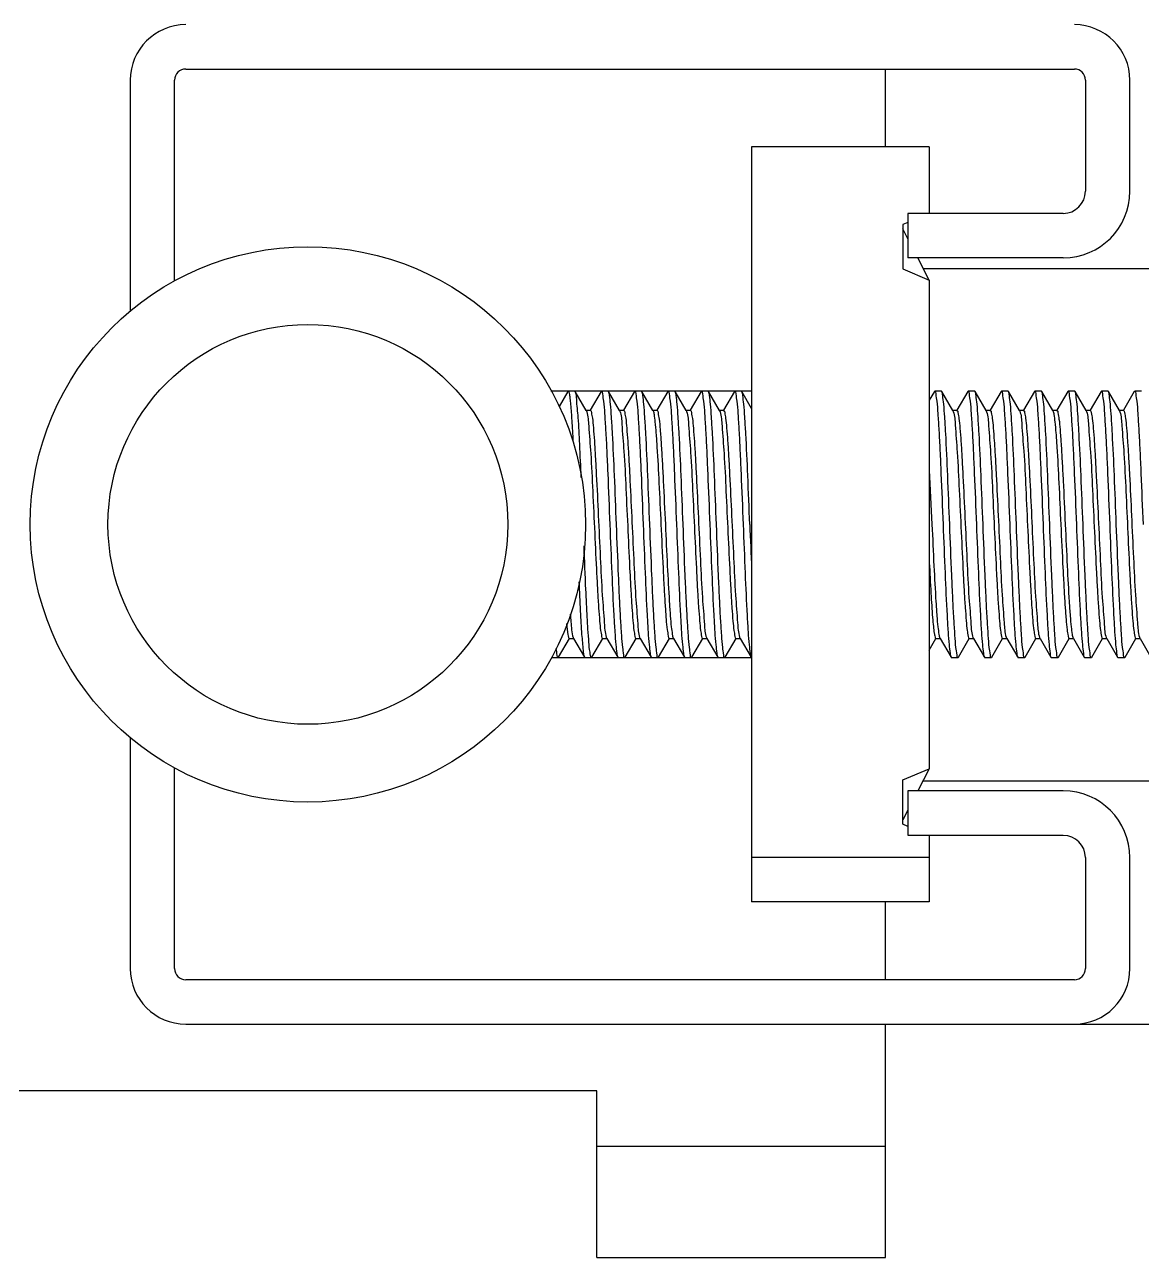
# Model space of a CAD drawing. Extents: x 69728788 to 150676229, y 20327566 to 43663798.
# Drawn here: x 75456094.9 to 75456323.8, y 20747800.3 to 20748053 of the extents above; entities that cross this region are included whole.
import ezdxf

# ---------------------------------------------------------------- set-up
doc = ezdxf.new("R2010")
doc.units = 0
doc.header["$LTSCALE"] = 1000
doc.header["$MEASUREMENT"] = 0
doc.layers.get('0').update_dxf_attribs({"linetype": 'CONTINUOUS'})
doc.layers.add('02___PRT_ALL_AXES', color=7, linetype='CONTINUOUS')

msp = doc.modelspace()

# ---------------------------------------------------------------- linework, layer by layer
at = {"color": 7, "linetype": 'Continuous'}
for p, q in [((75456127.95, 20748043.89), (75456310.08, 20748043.89)), ((75456271.38, 20748027.96), (75456271.38, 20748043.89)), ((75456116.56, 20748041.62), (75456116.56, 20747994.18)), ((75456125.67, 20748000.39), (75456125.67, 20748041.62)), ((75456312.36, 20748041.62), (75456312.36, 20748018.85)), ((75456321.46, 20748018.85), (75456321.46, 20748041.62)), ((75456280.35, 20748027.96), (75456280.35, 20748014.3)), ((75456275.93, 20748014.3), (75456275.93, 20748005.19)), ((75456307.8, 20748014.3), (75456275.93, 20748014.3)), ((75456275.93, 20748012.45), (75456274.89, 20748012.02)), ((75456274.89, 20748012.02), (75456274.89, 20748002.92)), ((75456275.93, 20748009.12), (75456274.89, 20748011.11)), ((75456307.8, 20748005.19), (75456275.93, 20748005.19)), ((75456280.35, 20748000.64), (75456277.98, 20748005.19)), ((75456274.89, 20748002.92), (75456280.35, 20748000.64)), ((75456280.35, 20748000.64), (75456280.35, 20747900.47)), ((75456206.26, 20747977.81), (75456204.47, 20747974.73)), ((75456206.26, 20747977.81), (75456206.33, 20747977.87)), ((75456207.77, 20747977.81), (75456207.7, 20747977.87)), ((75456210.02, 20747973.93), (75456207.77, 20747977.81)), ((75456213.09, 20747977.81), (75456210.85, 20747973.95)), ((75456213.09, 20747977.81), (75456213.16, 20747977.87)), ((75456214.6, 20747977.81), (75456214.53, 20747977.87)), ((75456216.85, 20747973.93), (75456214.6, 20747977.81)), ((75456219.92, 20747977.81), (75456217.68, 20747973.95)), ((75456219.92, 20747977.81), (75456219.99, 20747977.87)), ((75456221.43, 20747977.81), (75456221.36, 20747977.87)), ((75456223.68, 20747973.93), (75456221.43, 20747977.81)), ((75456226.75, 20747977.81), (75456224.51, 20747973.95)), ((75456226.75, 20747977.81), (75456226.82, 20747977.87)), ((75456228.26, 20747977.81), (75456228.19, 20747977.87)), ((75456230.51, 20747973.93), (75456228.26, 20747977.81)), ((75456233.58, 20747977.81), (75456231.34, 20747973.95)), ((75456233.58, 20747977.81), (75456233.65, 20747977.87)), ((75456235.09, 20747977.81), (75456235.02, 20747977.87)), ((75456237.34, 20747973.93), (75456235.09, 20747977.81)), ((75456240.41, 20747977.81), (75456238.17, 20747973.95)), ((75456240.41, 20747977.81), (75456240.48, 20747977.87)), ((75456241.92, 20747977.81), (75456241.85, 20747977.87)), ((75456243.93, 20747974.34), (75456241.92, 20747977.81)), ((75456281.39, 20747977.81), (75456280.35, 20747976.02)), ((75456281.39, 20747977.81), (75456281.46, 20747977.87)), ((75456282.9, 20747977.81), (75456282.83, 20747977.87)), ((75456285.15, 20747973.93), (75456282.9, 20747977.81)), ((75456288.22, 20747977.81), (75456285.98, 20747973.95)), ((75456288.22, 20747977.81), (75456288.29, 20747977.87)), ((75456289.73, 20747977.81), (75456289.66, 20747977.87)), ((75456291.98, 20747973.93), (75456289.73, 20747977.81)), ((75456295.05, 20747977.81), (75456292.81, 20747973.95)), ((75456295.05, 20747977.81), (75456295.12, 20747977.87)), ((75456296.56, 20747977.81), (75456296.49, 20747977.87)), ((75456298.81, 20747973.93), (75456296.56, 20747977.81)), ((75456301.88, 20747977.81), (75456299.64, 20747973.95)), ((75456301.88, 20747977.81), (75456301.95, 20747977.87)), ((75456303.39, 20747977.81), (75456303.32, 20747977.87)), ((75456305.64, 20747973.93), (75456303.39, 20747977.81)), ((75456308.71, 20747977.81), (75456306.47, 20747973.95)), ((75456308.71, 20747977.81), (75456308.78, 20747977.87)), ((75456310.22, 20747977.81), (75456310.15, 20747977.87)), ((75456312.47, 20747973.93), (75456310.22, 20747977.81)), ((75456315.54, 20747977.81), (75456313.3, 20747973.95)), ((75456315.54, 20747977.81), (75456315.61, 20747977.87)), ((75456317.05, 20747977.81), (75456316.98, 20747977.87)), ((75456319.3, 20747973.93), (75456317.05, 20747977.81)), ((75456322.37, 20747977.81), (75456320.13, 20747973.95)), ((75456322.37, 20747977.81), (75456322.44, 20747977.87)), ((75456210.06, 20747973.85), (75456210.02, 20747973.93)), ((75456210.88, 20747973.93), (75456210.02, 20747973.93)), ((75456210.06, 20747973.85), (75456210.14, 20747973.65)), ((75456216.89, 20747973.85), (75456216.85, 20747973.93)), ((75456217.71, 20747973.93), (75456216.85, 20747973.93)), ((75456216.89, 20747973.85), (75456216.92, 20747973.8)), ((75456223.72, 20747973.85), (75456223.68, 20747973.93)), ((75456224.54, 20747973.93), (75456223.68, 20747973.93)), ((75456230.55, 20747973.85), (75456230.51, 20747973.93)), ((75456231.37, 20747973.93), (75456230.51, 20747973.93)), ((75456230.55, 20747973.85), (75456230.61, 20747973.72)), ((75456237.38, 20747973.85), (75456237.34, 20747973.93)), ((75456238.2, 20747973.93), (75456237.34, 20747973.93)), ((75456237.38, 20747973.85), (75456237.46, 20747973.65)), ((75456285.19, 20747973.85), (75456285.15, 20747973.93)), ((75456286.01, 20747973.93), (75456285.15, 20747973.93)), ((75456285.19, 20747973.85), (75456285.25, 20747973.72)), ((75456292.02, 20747973.85), (75456291.98, 20747973.93)), ((75456292.84, 20747973.93), (75456291.98, 20747973.93)), ((75456292.02, 20747973.85), (75456292.1, 20747973.65)), ((75456298.85, 20747973.85), (75456298.81, 20747973.93)), ((75456299.67, 20747973.93), (75456298.81, 20747973.93)), ((75456298.85, 20747973.85), (75456298.88, 20747973.8)), ((75456305.68, 20747973.85), (75456305.64, 20747973.93)), ((75456306.5, 20747973.93), (75456305.64, 20747973.93)), ((75456312.51, 20747973.85), (75456312.47, 20747973.93)), ((75456313.33, 20747973.93), (75456312.47, 20747973.93)), ((75456312.51, 20747973.85), (75456312.57, 20747973.72)), ((75456319.34, 20747973.85), (75456319.3, 20747973.93)), ((75456320.16, 20747973.93), (75456319.3, 20747973.93)), ((75456319.34, 20747973.85), (75456319.42, 20747973.65)), ((75456280.35, 20747961.67), (75456280.89, 20747950.55)), ((75456204.36, 20747923.3), (75456206.59, 20747927.16)), ((75456206.56, 20747927.18), (75456207.43, 20747927.18)), ((75456207.35, 20747927.31), (75456207.38, 20747927.25)), ((75456207.38, 20747927.25), (75456207.43, 20747927.18)), ((75456207.43, 20747927.18), (75456209.67, 20747923.3)), ((75456211.19, 20747923.3), (75456213.42, 20747927.16)), ((75456213.39, 20747927.18), (75456214.26, 20747927.18)), ((75456214.13, 20747927.45), (75456214.21, 20747927.25)), ((75456214.21, 20747927.25), (75456214.26, 20747927.18)), ((75456214.26, 20747927.18), (75456216.5, 20747923.3)), ((75456218.02, 20747923.3), (75456220.25, 20747927.16)), ((75456220.22, 20747927.18), (75456221.09, 20747927.18)), ((75456220.98, 20747927.39), (75456221.04, 20747927.25)), ((75456221.04, 20747927.25), (75456221.09, 20747927.18)), ((75456221.09, 20747927.18), (75456223.33, 20747923.3)), ((75456224.85, 20747923.3), (75456227.08, 20747927.16)), ((75456227.05, 20747927.18), (75456227.92, 20747927.18)), ((75456227.87, 20747927.25), (75456227.92, 20747927.18)), ((75456227.92, 20747927.18), (75456230.16, 20747923.3)), ((75456231.68, 20747923.3), (75456233.91, 20747927.16)), ((75456233.88, 20747927.18), (75456234.75, 20747927.18)), ((75456234.67, 20747927.31), (75456234.7, 20747927.25)), ((75456234.7, 20747927.25), (75456234.75, 20747927.18)), ((75456234.75, 20747927.18), (75456236.99, 20747923.3)), ((75456238.51, 20747923.3), (75456240.74, 20747927.16)), ((75456240.71, 20747927.18), (75456241.58, 20747927.18)), ((75456241.45, 20747927.45), (75456241.53, 20747927.25)), ((75456241.53, 20747927.25), (75456241.58, 20747927.18)), ((75456241.58, 20747927.18), (75456243.82, 20747923.3)), ((75456280.35, 20747924.79), (75456281.72, 20747927.16)), ((75456281.69, 20747927.18), (75456282.56, 20747927.18)), ((75456282.51, 20747927.25), (75456282.56, 20747927.18)), ((75456282.56, 20747927.18), (75456284.8, 20747923.3)), ((75456286.32, 20747923.3), (75456288.55, 20747927.16)), ((75456288.52, 20747927.18), (75456289.39, 20747927.18)), ((75456289.31, 20747927.31), (75456289.34, 20747927.25)), ((75456289.34, 20747927.25), (75456289.39, 20747927.18)), ((75456289.39, 20747927.18), (75456291.63, 20747923.3)), ((75456293.15, 20747923.3), (75456295.38, 20747927.16)), ((75456295.35, 20747927.18), (75456296.22, 20747927.18)), ((75456296.09, 20747927.45), (75456296.17, 20747927.25)), ((75456296.17, 20747927.25), (75456296.22, 20747927.18)), ((75456296.22, 20747927.18), (75456298.46, 20747923.3)), ((75456299.98, 20747923.3), (75456302.21, 20747927.16)), ((75456302.18, 20747927.18), (75456303.05, 20747927.18)), ((75456302.94, 20747927.39), (75456303, 20747927.25)), ((75456303, 20747927.25), (75456303.05, 20747927.18)), ((75456303.05, 20747927.18), (75456305.29, 20747923.3)), ((75456306.81, 20747923.3), (75456309.04, 20747927.16)), ((75456309.01, 20747927.18), (75456309.88, 20747927.18)), ((75456309.83, 20747927.25), (75456309.88, 20747927.18)), ((75456309.88, 20747927.18), (75456312.12, 20747923.3)), ((75456313.64, 20747923.3), (75456315.87, 20747927.16)), ((75456315.84, 20747927.18), (75456316.71, 20747927.18)), ((75456316.63, 20747927.31), (75456316.66, 20747927.25)), ((75456316.66, 20747927.25), (75456316.71, 20747927.18)), ((75456316.71, 20747927.18), (75456318.95, 20747923.3)), ((75456320.47, 20747923.3), (75456322.7, 20747927.16)), ((75456322.67, 20747927.18), (75456323.54, 20747927.18)), ((75456323.41, 20747927.45), (75456323.49, 20747927.25)), ((75456323.49, 20747927.25), (75456323.54, 20747927.18)), ((75456323.54, 20747927.18), (75456325.78, 20747923.3)), ((75456204.36, 20747923.3), (75456204.28, 20747923.23)), ((75456209.67, 20747923.3), (75456209.75, 20747923.23)), ((75456211.19, 20747923.3), (75456211.11, 20747923.23)), ((75456216.5, 20747923.3), (75456216.58, 20747923.23)), ((75456218.02, 20747923.3), (75456217.94, 20747923.23)), ((75456223.33, 20747923.3), (75456223.41, 20747923.23)), ((75456224.85, 20747923.3), (75456224.77, 20747923.23)), ((75456230.16, 20747923.3), (75456230.24, 20747923.23)), ((75456231.68, 20747923.3), (75456231.6, 20747923.23)), ((75456236.99, 20747923.3), (75456237.07, 20747923.23)), ((75456238.51, 20747923.3), (75456238.43, 20747923.23)), ((75456243.82, 20747923.3), (75456243.9, 20747923.23)), ((75456284.8, 20747923.3), (75456284.88, 20747923.23)), ((75456286.32, 20747923.3), (75456286.24, 20747923.23)), ((75456291.63, 20747923.3), (75456291.71, 20747923.23)), ((75456293.15, 20747923.3), (75456293.07, 20747923.23)), ((75456298.46, 20747923.3), (75456298.54, 20747923.23)), ((75456299.98, 20747923.3), (75456299.9, 20747923.23)), ((75456305.29, 20747923.3), (75456305.37, 20747923.23)), ((75456306.81, 20747923.3), (75456306.73, 20747923.23)), ((75456312.12, 20747923.3), (75456312.2, 20747923.23)), ((75456313.64, 20747923.3), (75456313.56, 20747923.23)), ((75456318.95, 20747923.3), (75456319.03, 20747923.23)), ((75456320.47, 20747923.3), (75456320.39, 20747923.23)), ((75456116.56, 20747906.92), (75456116.56, 20747859.49)), ((75456125.67, 20747859.49), (75456125.67, 20747900.71)), ((75456274.89, 20747898.19), (75456280.35, 20747900.47)), ((75456280.35, 20747900.47), (75456277.98, 20747895.91)), ((75456274.89, 20747889.08), (75456274.89, 20747898.19)), ((75456275.93, 20747895.91), (75456275.93, 20747886.81)), ((75456307.8, 20747895.91), (75456275.93, 20747895.91)), ((75456275.93, 20747891.99), (75456274.89, 20747889.99)), ((75456275.93, 20747888.65), (75456274.89, 20747889.08)), ((75456275.93, 20747886.81), (75456307.8, 20747886.81)), ((75456280.35, 20747886.81), (75456280.35, 20747882.25)), ((75456312.36, 20747882.25), (75456312.36, 20747859.49)), ((75456321.46, 20747859.49), (75456321.46, 20747882.25)), ((75456271.38, 20747857.21), (75456271.38, 20747873.15)), ((75456310.08, 20747857.21), (75456127.95, 20747857.21)), ((75456127.95, 20747848.1), (75456512.7, 20747848.1)), ((75456271.38, 20747800.29), (75456271.38, 20747848.1)), ((75456212.18, 20747834.44), (75456093.8, 20747834.44)), ((75456212.18, 20747800.29), (75456212.18, 20747834.44)), ((75456212.18, 20747823.06), (75456271.38, 20747823.06)), ((75456212.18, 20747800.29), (75456271.38, 20747800.29))]:
    msp.add_line(p, q, dxfattribs=at)
at = {"color": 0}
for p, q in [((75456279.12, 20748003), (75456357.89, 20748003)), ((75456279.12, 20747898), (75456357.89, 20747898))]:
    msp.add_line(p, q, dxfattribs=at)
at = {"color": 7, "linetype": 'Continuous'}
for centre, radius, start, end in [((75456127.95, 20748041.62), 11.38, 90, 180), ((75456310.08, 20748041.62), 11.38, 0, 90), ((75456127.95, 20748041.62), 2.28, 90, 180), ((75456310.08, 20748041.62), 2.28, 0, 90), ((75456307.8, 20748018.85), 13.66, 270, 0), ((75456307.8, 20748018.85), 4.55, 270, 0), ((75456216.1, 20747973.44), 0.89, 21.644, 23.625), ((75456298.06, 20747973.44), 0.89, 21.644, 23.625), ((75459994.44, 20748098.16), 3753.79, 182.25353, 182.39353), ((75456208.17, 20747927.66), 0.89, 201.644, 203.625), ((75456235.49, 20747927.66), 0.89, 201.644, 203.625), ((75456290.13, 20747927.66), 0.89, 201.644, 203.625), ((75456317.45, 20747927.66), 0.89, 201.644, 203.625), ((75456307.8, 20747882.25), 13.66, 0, 90), ((75456307.8, 20747882.25), 4.55, 0, 90), ((75456127.95, 20747859.49), 11.38, 180, 270), ((75456127.95, 20747859.49), 2.28, 180, 270), ((75456310.08, 20747859.49), 11.38, 270, 0), ((75456310.08, 20747859.49), 2.28, 270, 0)]:
    msp.add_arc(centre, radius, start, end, dxfattribs=at)
for points, knots in [([(75456206.33, 20747977.87), (75456206.4, 20747977.87), (75456206.5, 20747977.55), (75456206.6, 20747977.1), (75456206.72, 20747976.21), (75456206.89, 20747974.47), (75456207.1, 20747971.52), (75456207.24, 20747968.98), (75456207.31, 20747967.53)], [0, 0, 0, 0, 0.02031, 0.071186, 0.153833, 0.267528, 0.582288, 1, 1, 1, 1]), ([(75456209.01, 20747960.17), (75456208.92, 20747962.44), (75456208.71, 20747966.53), (75456208.5, 20747971.91), (75456208.07, 20747975.44), (75456208.05, 20747977.33), (75456207.77, 20747977.81)], [0, 0, 0, 0, 0.385439, 0.695789, 0.906079, 1, 1, 1, 1]), ([(75456213.16, 20747977.87), (75456213.35, 20747977.87), (75456213.38, 20747976.82), (75456213.67, 20747975.6), (75456213.81, 20747972.92), (75456214.04, 20747969.64), (75456214.24, 20747965.53), (75456214.53, 20747959.1), (75456214.73, 20747954.04), (75456214.87, 20747950.55)], [0, 0, 0, 0, 0.020675, 0.077924, 0.170358, 0.294557, 0.445789, 0.618276, 1, 1, 1, 1]), ([(75456216.23, 20747950.55), (75456216.1, 20747953.89), (75456215.85, 20747960.11), (75456215.53, 20747967.46), (75456215.23, 20747972.33), (75456215.06, 20747974.94), (75456214.84, 20747976.66), (75456214.74, 20747977.56), (75456214.6, 20747977.81)], [0, 0, 0, 0, 0.36699, 0.682928, 0.807586, 0.903956, 0.968736, 1, 1, 1, 1]), ([(75456219.99, 20747977.87), (75456220.18, 20747977.87), (75456220.21, 20747976.82), (75456220.5, 20747975.6), (75456220.64, 20747972.92), (75456220.87, 20747969.64), (75456221.07, 20747965.53), (75456221.36, 20747959.1), (75456221.56, 20747954.04), (75456221.7, 20747950.55)], [0, 0, 0, 0, 0.020674, 0.077921, 0.170353, 0.294549, 0.445778, 0.618269, 1, 1, 1, 1]), ([(75456223.06, 20747950.55), (75456222.93, 20747953.89), (75456222.68, 20747960.11), (75456222.36, 20747967.46), (75456222.06, 20747972.33), (75456221.89, 20747974.94), (75456221.67, 20747976.66), (75456221.57, 20747977.56), (75456221.43, 20747977.81)], [0, 0, 0, 0, 0.366993, 0.682932, 0.807585, 0.903953, 0.968735, 1, 1, 1, 1]), ([(75456226.82, 20747977.87), (75456227.01, 20747977.87), (75456227.04, 20747976.82), (75456227.33, 20747975.6), (75456227.47, 20747972.92), (75456227.7, 20747969.64), (75456227.9, 20747965.53), (75456228.19, 20747959.1), (75456228.39, 20747954.04), (75456228.53, 20747950.55)], [0, 0, 0, 0, 0.020673, 0.077921, 0.170352, 0.294544, 0.445772, 0.618264, 1, 1, 1, 1]), ([(75456229.89, 20747950.55), (75456229.76, 20747953.89), (75456229.51, 20747960.11), (75456229.19, 20747967.46), (75456228.89, 20747972.33), (75456228.72, 20747974.94), (75456228.5, 20747976.66), (75456228.4, 20747977.56), (75456228.26, 20747977.81)], [0, 0, 0, 0, 0.366982, 0.682923, 0.807582, 0.903951, 0.968734, 1, 1, 1, 1]), ([(75456233.65, 20747977.87), (75456233.84, 20747977.87), (75456233.87, 20747976.82), (75456234.16, 20747975.6), (75456234.3, 20747972.92), (75456234.53, 20747969.64), (75456234.73, 20747965.53), (75456235.02, 20747959.1), (75456235.22, 20747954.04), (75456235.36, 20747950.55)], [0, 0, 0, 0, 0.020675, 0.077925, 0.170357, 0.294553, 0.445786, 0.618277, 1, 1, 1, 1]), ([(75456236.72, 20747950.55), (75456236.59, 20747953.89), (75456236.34, 20747960.11), (75456236.02, 20747967.46), (75456235.72, 20747972.33), (75456235.55, 20747974.94), (75456235.33, 20747976.66), (75456235.23, 20747977.56), (75456235.09, 20747977.81)], [0, 0, 0, 0, 0.366984, 0.68292, 0.807581, 0.903953, 0.968735, 1, 1, 1, 1]), ([(75456240.48, 20747977.87), (75456240.67, 20747977.87), (75456240.7, 20747976.82), (75456240.99, 20747975.6), (75456241.13, 20747972.92), (75456241.36, 20747969.64), (75456241.56, 20747965.53), (75456241.85, 20747959.1), (75456242.05, 20747954.04), (75456242.19, 20747950.55)], [0, 0, 0, 0, 0.020675, 0.077924, 0.170358, 0.294557, 0.445789, 0.618276, 1, 1, 1, 1]), ([(75456243.55, 20747950.55), (75456243.42, 20747953.89), (75456243.17, 20747960.11), (75456242.85, 20747967.46), (75456242.55, 20747972.33), (75456242.38, 20747974.94), (75456242.16, 20747976.66), (75456242.06, 20747977.56), (75456241.92, 20747977.81)], [0, 0, 0, 0, 0.36699, 0.682928, 0.807586, 0.903956, 0.968736, 1, 1, 1, 1]), ([(75456281.46, 20747977.87), (75456281.65, 20747977.87), (75456281.68, 20747976.82), (75456281.97, 20747975.6), (75456282.11, 20747972.92), (75456282.34, 20747969.64), (75456282.54, 20747965.53), (75456282.83, 20747959.1), (75456283.03, 20747954.04), (75456283.17, 20747950.55)], [0, 0, 0, 0, 0.020673, 0.077921, 0.170352, 0.294544, 0.445772, 0.618264, 1, 1, 1, 1]), ([(75456284.53, 20747950.55), (75456284.4, 20747953.89), (75456284.15, 20747960.11), (75456283.83, 20747967.46), (75456283.53, 20747972.33), (75456283.36, 20747974.94), (75456283.13, 20747976.66), (75456283.04, 20747977.56), (75456282.9, 20747977.81)], [0, 0, 0, 0, 0.366982, 0.682923, 0.807582, 0.903951, 0.968734, 1, 1, 1, 1]), ([(75456288.29, 20747977.87), (75456288.48, 20747977.87), (75456288.51, 20747976.82), (75456288.8, 20747975.6), (75456288.94, 20747972.92), (75456289.17, 20747969.64), (75456289.37, 20747965.53), (75456289.66, 20747959.1), (75456289.86, 20747954.04), (75456290, 20747950.55)], [0, 0, 0, 0, 0.020675, 0.077925, 0.170357, 0.294553, 0.445786, 0.618277, 1, 1, 1, 1]), ([(75456291.36, 20747950.55), (75456291.23, 20747953.89), (75456290.98, 20747960.11), (75456290.66, 20747967.46), (75456290.36, 20747972.33), (75456290.19, 20747974.94), (75456289.96, 20747976.66), (75456289.87, 20747977.56), (75456289.73, 20747977.81)], [0, 0, 0, 0, 0.366984, 0.68292, 0.807581, 0.903953, 0.968735, 1, 1, 1, 1]), ([(75456295.12, 20747977.87), (75456295.31, 20747977.87), (75456295.34, 20747976.82), (75456295.63, 20747975.6), (75456295.77, 20747972.92), (75456296, 20747969.64), (75456296.2, 20747965.53), (75456296.49, 20747959.1), (75456296.69, 20747954.04), (75456296.83, 20747950.55)], [0, 0, 0, 0, 0.020675, 0.077924, 0.170358, 0.294557, 0.445789, 0.618276, 1, 1, 1, 1]), ([(75456298.19, 20747950.55), (75456298.06, 20747953.89), (75456297.81, 20747960.11), (75456297.49, 20747967.46), (75456297.19, 20747972.33), (75456297.02, 20747974.94), (75456296.79, 20747976.66), (75456296.7, 20747977.56), (75456296.56, 20747977.81)], [0, 0, 0, 0, 0.36699, 0.682928, 0.807586, 0.903956, 0.968736, 1, 1, 1, 1]), ([(75456301.95, 20747977.87), (75456302.14, 20747977.87), (75456302.17, 20747976.82), (75456302.46, 20747975.6), (75456302.6, 20747972.92), (75456302.83, 20747969.64), (75456303.03, 20747965.53), (75456303.32, 20747959.1), (75456303.52, 20747954.04), (75456303.66, 20747950.55)], [0, 0, 0, 0, 0.020674, 0.077921, 0.170353, 0.294549, 0.445778, 0.618269, 1, 1, 1, 1]), ([(75456305.02, 20747950.55), (75456304.89, 20747953.89), (75456304.64, 20747960.11), (75456304.32, 20747967.46), (75456304.02, 20747972.33), (75456303.85, 20747974.94), (75456303.62, 20747976.66), (75456303.53, 20747977.56), (75456303.39, 20747977.81)], [0, 0, 0, 0, 0.366993, 0.682932, 0.807585, 0.903953, 0.968735, 1, 1, 1, 1]), ([(75456308.78, 20747977.87), (75456308.97, 20747977.87), (75456309, 20747976.82), (75456309.29, 20747975.6), (75456309.43, 20747972.92), (75456309.66, 20747969.64), (75456309.86, 20747965.53), (75456310.15, 20747959.1), (75456310.35, 20747954.04), (75456310.49, 20747950.55)], [0, 0, 0, 0, 0.020673, 0.077921, 0.170352, 0.294544, 0.445772, 0.618264, 1, 1, 1, 1]), ([(75456311.85, 20747950.55), (75456311.72, 20747953.89), (75456311.47, 20747960.11), (75456311.15, 20747967.46), (75456310.85, 20747972.33), (75456310.68, 20747974.94), (75456310.45, 20747976.66), (75456310.36, 20747977.56), (75456310.22, 20747977.81)], [0, 0, 0, 0, 0.366982, 0.682923, 0.807582, 0.903951, 0.968734, 1, 1, 1, 1]), ([(75456315.61, 20747977.87), (75456315.8, 20747977.87), (75456315.83, 20747976.82), (75456316.12, 20747975.6), (75456316.26, 20747972.92), (75456316.49, 20747969.64), (75456316.69, 20747965.53), (75456316.98, 20747959.1), (75456317.18, 20747954.04), (75456317.32, 20747950.55)], [0, 0, 0, 0, 0.020675, 0.077925, 0.170357, 0.294553, 0.445786, 0.618277, 1, 1, 1, 1]), ([(75456318.68, 20747950.55), (75456318.55, 20747953.89), (75456318.3, 20747960.11), (75456317.98, 20747967.46), (75456317.68, 20747972.33), (75456317.51, 20747974.94), (75456317.28, 20747976.66), (75456317.19, 20747977.56), (75456317.05, 20747977.81)], [0, 0, 0, 0, 0.366984, 0.68292, 0.807581, 0.903953, 0.968735, 1, 1, 1, 1]), ([(75456322.44, 20747977.87), (75456322.63, 20747977.87), (75456322.66, 20747976.82), (75456322.95, 20747975.6), (75456323.09, 20747972.92), (75456323.32, 20747969.64), (75456323.52, 20747965.53), (75456323.81, 20747959.1), (75456324.01, 20747954.04), (75456324.15, 20747950.55)], [0, 0, 0, 0, 0.020675, 0.077924, 0.170358, 0.294557, 0.445789, 0.618276, 1, 1, 1, 1]), ([(75456210.14, 20747973.65), (75456210.42, 20747972.72), (75456210.59, 20747969.82), (75456211.04, 20747964.42), (75456211.37, 20747957.07), (75456211.76, 20747948.84), (75456212.08, 20747941.92), (75456212.36, 20747936.81), (75456212.55, 20747933.58), (75456212.76, 20747931.01), (75456212.92, 20747928.95), (75456213.14, 20747927.97), (75456213.24, 20747927.18), (75456213.39, 20747927.18)], [0, 0, 0, 0, 0.062719, 0.184868, 0.349863, 0.53504, 0.714923, 0.795023, 0.864774, 0.921768, 0.964057, 0.99026, 1, 1, 1, 1]), ([(75456210.88, 20747973.93), (75456211.04, 20747973.93), (75456211.13, 20747973.13), (75456211.35, 20747972.16), (75456211.51, 20747970.09), (75456211.72, 20747967.52), (75456211.91, 20747964.29), (75456212.19, 20747959.18), (75456212.51, 20747952.26), (75456212.9, 20747944.03), (75456213.24, 20747936.69), (75456213.68, 20747931.29), (75456213.85, 20747928.38), (75456214.13, 20747927.45)], [0, 0, 0, 0, 0.00974, 0.035943, 0.078232, 0.135226, 0.204977, 0.285077, 0.46496, 0.650137, 0.815132, 0.937281, 1, 1, 1, 1]), ([(75456216.93, 20747973.77), (75456217.26, 20747972.94), (75456217.36, 20747970.12), (75456217.86, 20747964.88), (75456218.17, 20747957.54), (75456218.58, 20747949.25), (75456218.9, 20747942.23), (75456219.18, 20747937.03), (75456219.37, 20747933.73), (75456219.58, 20747931.11), (75456219.75, 20747928.99), (75456219.97, 20747927.99), (75456220.06, 20747927.18), (75456220.22, 20747927.18)], [0, 0, 0, 0, 0.057306, 0.176372, 0.340694, 0.527158, 0.709493, 0.790959, 0.862015, 0.920146, 0.963314, 0.990071, 1, 1, 1, 1]), ([(75456217.71, 20747973.93), (75456217.87, 20747973.93), (75456217.96, 20747973.12), (75456218.18, 20747972.14), (75456218.35, 20747970.04), (75456218.55, 20747967.44), (75456218.75, 20747964.18), (75456219.03, 20747959.02), (75456219.35, 20747952.05), (75456219.75, 20747943.79), (75456220.07, 20747936.45), (75456220.54, 20747931.12), (75456220.68, 20747928.27), (75456220.98, 20747927.39)], [0, 0, 0, 0, 0.009836, 0.036322, 0.079059, 0.136633, 0.20705, 0.287848, 0.468983, 0.654819, 0.819474, 0.940051, 1, 1, 1, 1]), ([(75456223.72, 20747973.85), (75456223.85, 20747973.63), (75456223.96, 20747972.84), (75456224.17, 20747971.34), (75456224.35, 20747969.09), (75456224.64, 20747964.93), (75456224.96, 20747958.67), (75456225.21, 20747953.39), (75456225.34, 20747950.55)], [0, 0, 0, 0, 0.033264, 0.099334, 0.196338, 0.321027, 0.635567, 1, 1, 1, 1]), ([(75456224.54, 20747973.93), (75456224.71, 20747973.93), (75456224.79, 20747973.04), (75456225.04, 20747971.98), (75456225.2, 20747969.7), (75456225.42, 20747966.89), (75456225.62, 20747963.37), (75456225.91, 20747957.87), (75456226.11, 20747953.53), (75456226.25, 20747950.55)], [0, 0, 0, 0, 0.021178, 0.078551, 0.170993, 0.295129, 0.446256, 0.618607, 1, 1, 1, 1]), ([(75456230.61, 20747973.72), (75456230.92, 20747972.83), (75456231.05, 20747969.98), (75456231.52, 20747964.66), (75456231.85, 20747957.31), (75456232.24, 20747949.05), (75456232.57, 20747942.08), (75456232.84, 20747936.92), (75456233.04, 20747933.66), (75456233.25, 20747931.06), (75456233.41, 20747928.97), (75456233.63, 20747927.98), (75456233.73, 20747927.18), (75456233.88, 20747927.18)], [0, 0, 0, 0, 0.059949, 0.180526, 0.345181, 0.531017, 0.712152, 0.79295, 0.863367, 0.920941, 0.963678, 0.990164, 1, 1, 1, 1]), ([(75456231.37, 20747973.93), (75456231.53, 20747973.93), (75456231.62, 20747973.11), (75456231.85, 20747972.11), (75456232.01, 20747970), (75456232.22, 20747967.37), (75456232.41, 20747964.08), (75456232.69, 20747958.87), (75456233.02, 20747951.85), (75456233.42, 20747943.56), (75456233.73, 20747936.22), (75456234.23, 20747930.98), (75456234.33, 20747928.17), (75456234.66, 20747927.34)], [0, 0, 0, 0, 0.009929, 0.036686, 0.079854, 0.137985, 0.209041, 0.290507, 0.472842, 0.659306, 0.823628, 0.942694, 1, 1, 1, 1]), ([(75456237.46, 20747973.65), (75456237.74, 20747972.72), (75456237.91, 20747969.82), (75456238.36, 20747964.42), (75456238.69, 20747957.07), (75456239.08, 20747948.84), (75456239.4, 20747941.92), (75456239.68, 20747936.81), (75456239.87, 20747933.58), (75456240.08, 20747931.01), (75456240.24, 20747928.95), (75456240.46, 20747927.97), (75456240.56, 20747927.18), (75456240.71, 20747927.18)], [0, 0, 0, 0, 0.062719, 0.184868, 0.349863, 0.53504, 0.714923, 0.795023, 0.864774, 0.921768, 0.964057, 0.99026, 1, 1, 1, 1]), ([(75456238.2, 20747973.93), (75456238.36, 20747973.93), (75456238.45, 20747973.13), (75456238.67, 20747972.16), (75456238.83, 20747970.09), (75456239.04, 20747967.52), (75456239.23, 20747964.29), (75456239.51, 20747959.18), (75456239.83, 20747952.26), (75456240.22, 20747944.03), (75456240.56, 20747936.69), (75456241, 20747931.29), (75456241.17, 20747928.38), (75456241.45, 20747927.45)], [0, 0, 0, 0, 0.00974, 0.035943, 0.078232, 0.135226, 0.204977, 0.285077, 0.46496, 0.650137, 0.815132, 0.937281, 1, 1, 1, 1]), ([(75456285.25, 20747973.72), (75456285.56, 20747972.83), (75456285.69, 20747969.98), (75456286.16, 20747964.66), (75456286.49, 20747957.31), (75456286.88, 20747949.05), (75456287.21, 20747942.08), (75456287.48, 20747936.92), (75456287.68, 20747933.66), (75456287.89, 20747931.06), (75456288.05, 20747928.97), (75456288.27, 20747927.98), (75456288.37, 20747927.18), (75456288.52, 20747927.18)], [0, 0, 0, 0, 0.059949, 0.180526, 0.345181, 0.531017, 0.712152, 0.79295, 0.863367, 0.920941, 0.963678, 0.990164, 1, 1, 1, 1]), ([(75456286.01, 20747973.93), (75456286.17, 20747973.93), (75456286.26, 20747973.11), (75456286.49, 20747972.11), (75456286.65, 20747970), (75456286.86, 20747967.37), (75456287.05, 20747964.08), (75456287.33, 20747958.87), (75456287.66, 20747951.85), (75456288.06, 20747943.56), (75456288.37, 20747936.22), (75456288.87, 20747930.98), (75456288.97, 20747928.17), (75456289.3, 20747927.34)], [0, 0, 0, 0, 0.009929, 0.036686, 0.079854, 0.137985, 0.209041, 0.290507, 0.472842, 0.659306, 0.823628, 0.942694, 1, 1, 1, 1]), ([(75456292.1, 20747973.65), (75456292.38, 20747972.72), (75456292.55, 20747969.82), (75456293, 20747964.42), (75456293.33, 20747957.07), (75456293.72, 20747948.84), (75456294.04, 20747941.92), (75456294.32, 20747936.81), (75456294.51, 20747933.58), (75456294.72, 20747931.01), (75456294.88, 20747928.95), (75456295.1, 20747927.97), (75456295.2, 20747927.18), (75456295.35, 20747927.18)], [0, 0, 0, 0, 0.062719, 0.184868, 0.349863, 0.53504, 0.714923, 0.795023, 0.864774, 0.921768, 0.964057, 0.99026, 1, 1, 1, 1]), ([(75456292.84, 20747973.93), (75456293, 20747973.93), (75456293.09, 20747973.13), (75456293.31, 20747972.16), (75456293.47, 20747970.09), (75456293.68, 20747967.52), (75456293.87, 20747964.29), (75456294.15, 20747959.18), (75456294.47, 20747952.26), (75456294.86, 20747944.03), (75456295.2, 20747936.69), (75456295.64, 20747931.29), (75456295.81, 20747928.38), (75456296.09, 20747927.45)], [0, 0, 0, 0, 0.00974, 0.035943, 0.078232, 0.135226, 0.204977, 0.285077, 0.46496, 0.650137, 0.815132, 0.937281, 1, 1, 1, 1]), ([(75456298.89, 20747973.77), (75456299.22, 20747972.94), (75456299.32, 20747970.12), (75456299.82, 20747964.88), (75456300.13, 20747957.54), (75456300.54, 20747949.25), (75456300.86, 20747942.23), (75456301.14, 20747937.03), (75456301.33, 20747933.73), (75456301.54, 20747931.11), (75456301.7, 20747928.99), (75456301.93, 20747927.99), (75456302.02, 20747927.18), (75456302.18, 20747927.18)], [0, 0, 0, 0, 0.057306, 0.176372, 0.340694, 0.527158, 0.709493, 0.790959, 0.862015, 0.920146, 0.963314, 0.990071, 1, 1, 1, 1]), ([(75456299.67, 20747973.93), (75456299.83, 20747973.93), (75456299.92, 20747973.12), (75456300.14, 20747972.14), (75456300.31, 20747970.04), (75456300.51, 20747967.44), (75456300.71, 20747964.18), (75456300.99, 20747959.02), (75456301.31, 20747952.05), (75456301.71, 20747943.79), (75456302.03, 20747936.45), (75456302.5, 20747931.12), (75456302.64, 20747928.27), (75456302.94, 20747927.39)], [0, 0, 0, 0, 0.009836, 0.036322, 0.079059, 0.136633, 0.20705, 0.287848, 0.468983, 0.654819, 0.819474, 0.940051, 1, 1, 1, 1]), ([(75456305.68, 20747973.85), (75456305.81, 20747973.63), (75456305.92, 20747972.84), (75456306.13, 20747971.34), (75456306.31, 20747969.09), (75456306.6, 20747964.93), (75456306.92, 20747958.67), (75456307.17, 20747953.39), (75456307.3, 20747950.55)], [0, 0, 0, 0, 0.033264, 0.099334, 0.196338, 0.321027, 0.635567, 1, 1, 1, 1]), ([(75456306.5, 20747973.93), (75456306.67, 20747973.93), (75456306.75, 20747973.04), (75456307, 20747971.98), (75456307.16, 20747969.7), (75456307.38, 20747966.89), (75456307.58, 20747963.37), (75456307.87, 20747957.87), (75456308.07, 20747953.53), (75456308.21, 20747950.55)], [0, 0, 0, 0, 0.021178, 0.078551, 0.170993, 0.295129, 0.446256, 0.618607, 1, 1, 1, 1]), ([(75456312.57, 20747973.72), (75456312.88, 20747972.83), (75456313.01, 20747969.98), (75456313.48, 20747964.66), (75456313.81, 20747957.31), (75456314.2, 20747949.05), (75456314.53, 20747942.08), (75456314.8, 20747936.92), (75456315, 20747933.66), (75456315.21, 20747931.06), (75456315.37, 20747928.97), (75456315.59, 20747927.98), (75456315.69, 20747927.18), (75456315.84, 20747927.18)], [0, 0, 0, 0, 0.059949, 0.180526, 0.345181, 0.531017, 0.712152, 0.79295, 0.863367, 0.920941, 0.963678, 0.990164, 1, 1, 1, 1]), ([(75456313.33, 20747973.93), (75456313.49, 20747973.93), (75456313.58, 20747973.11), (75456313.81, 20747972.11), (75456313.97, 20747970), (75456314.18, 20747967.37), (75456314.37, 20747964.08), (75456314.65, 20747958.87), (75456314.98, 20747951.85), (75456315.38, 20747943.56), (75456315.69, 20747936.22), (75456316.19, 20747930.98), (75456316.29, 20747928.17), (75456316.62, 20747927.34)], [0, 0, 0, 0, 0.009929, 0.036686, 0.079854, 0.137985, 0.209041, 0.290507, 0.472842, 0.659306, 0.823628, 0.942694, 1, 1, 1, 1]), ([(75456319.42, 20747973.65), (75456319.7, 20747972.72), (75456319.87, 20747969.82), (75456320.32, 20747964.42), (75456320.65, 20747957.07), (75456321.04, 20747948.84), (75456321.36, 20747941.92), (75456321.64, 20747936.81), (75456321.83, 20747933.58), (75456322.04, 20747931.01), (75456322.2, 20747928.95), (75456322.42, 20747927.97), (75456322.52, 20747927.18), (75456322.67, 20747927.18)], [0, 0, 0, 0, 0.062719, 0.184868, 0.349863, 0.53504, 0.714923, 0.795023, 0.864774, 0.921768, 0.964057, 0.99026, 1, 1, 1, 1]), ([(75456320.16, 20747973.93), (75456320.32, 20747973.93), (75456320.41, 20747973.13), (75456320.63, 20747972.16), (75456320.79, 20747970.09), (75456321, 20747967.52), (75456321.19, 20747964.29), (75456321.47, 20747959.18), (75456321.79, 20747952.26), (75456322.18, 20747944.03), (75456322.52, 20747936.69), (75456322.96, 20747931.29), (75456323.13, 20747928.38), (75456323.41, 20747927.45)], [0, 0, 0, 0, 0.00974, 0.035943, 0.078232, 0.135226, 0.204977, 0.285077, 0.46496, 0.650137, 0.815132, 0.937281, 1, 1, 1, 1]), ([(75456214.87, 20747950.55), (75456215, 20747947.21), (75456215.25, 20747941), (75456215.57, 20747933.65), (75456215.87, 20747928.77), (75456216.04, 20747926.16), (75456216.27, 20747924.45), (75456216.36, 20747923.54), (75456216.5, 20747923.3)], [0, 0, 0, 0, 0.366984, 0.68292, 0.807581, 0.903953, 0.968735, 1, 1, 1, 1]), ([(75456217.94, 20747923.23), (75456217.75, 20747923.23), (75456217.72, 20747924.29), (75456217.43, 20747925.51), (75456217.29, 20747928.18), (75456217.06, 20747931.46), (75456216.86, 20747935.57), (75456216.57, 20747942), (75456216.37, 20747947.07), (75456216.23, 20747950.55)], [0, 0, 0, 0, 0.020675, 0.077925, 0.170357, 0.294554, 0.445786, 0.618277, 1, 1, 1, 1]), ([(75456221.7, 20747950.55), (75456221.83, 20747947.21), (75456222.08, 20747941), (75456222.4, 20747933.65), (75456222.7, 20747928.77), (75456222.87, 20747926.16), (75456223.1, 20747924.45), (75456223.19, 20747923.54), (75456223.33, 20747923.3)], [0, 0, 0, 0, 0.366982, 0.682923, 0.807582, 0.903951, 0.968734, 1, 1, 1, 1]), ([(75456224.77, 20747923.23), (75456224.58, 20747923.23), (75456224.55, 20747924.29), (75456224.26, 20747925.51), (75456224.12, 20747928.18), (75456223.89, 20747931.46), (75456223.69, 20747935.57), (75456223.4, 20747942), (75456223.2, 20747947.07), (75456223.06, 20747950.55)], [0, 0, 0, 0, 0.020673, 0.077922, 0.170352, 0.294544, 0.445772, 0.618265, 1, 1, 1, 1]), ([(75456225.34, 20747950.55), (75456225.48, 20747947.57), (75456225.68, 20747943.24), (75456225.97, 20747937.74), (75456226.17, 20747934.22), (75456226.39, 20747931.4), (75456226.55, 20747929.13), (75456226.8, 20747928.06), (75456226.88, 20747927.18), (75456227.05, 20747927.18)], [0, 0, 0, 0, 0.381393, 0.553744, 0.704871, 0.829007, 0.921449, 0.978822, 1, 1, 1, 1]), ([(75456226.25, 20747950.55), (75456226.38, 20747947.72), (75456226.63, 20747942.43), (75456226.95, 20747936.17), (75456227.24, 20747932.01), (75456227.42, 20747929.76), (75456227.63, 20747928.27), (75456227.74, 20747927.48), (75456227.87, 20747927.25)], [0, 0, 0, 0, 0.364433, 0.678973, 0.803662, 0.900666, 0.966736, 1, 1, 1, 1]), ([(75456228.53, 20747950.55), (75456228.66, 20747947.21), (75456228.91, 20747941), (75456229.23, 20747933.65), (75456229.53, 20747928.77), (75456229.7, 20747926.16), (75456229.93, 20747924.45), (75456230.02, 20747923.54), (75456230.16, 20747923.3)], [0, 0, 0, 0, 0.366993, 0.682932, 0.807585, 0.903953, 0.968735, 1, 1, 1, 1]), ([(75456231.6, 20747923.23), (75456231.41, 20747923.23), (75456231.38, 20747924.29), (75456231.09, 20747925.51), (75456230.95, 20747928.18), (75456230.72, 20747931.46), (75456230.52, 20747935.57), (75456230.23, 20747942), (75456230.03, 20747947.07), (75456229.89, 20747950.55)], [0, 0, 0, 0, 0.020673, 0.077921, 0.170353, 0.294548, 0.445778, 0.618269, 1, 1, 1, 1]), ([(75456235.36, 20747950.55), (75456235.49, 20747947.21), (75456235.74, 20747941), (75456236.06, 20747933.65), (75456236.36, 20747928.77), (75456236.53, 20747926.16), (75456236.76, 20747924.45), (75456236.85, 20747923.54), (75456236.99, 20747923.3)], [0, 0, 0, 0, 0.36699, 0.682928, 0.807586, 0.903956, 0.968736, 1, 1, 1, 1]), ([(75456238.43, 20747923.23), (75456238.24, 20747923.23), (75456238.21, 20747924.29), (75456237.92, 20747925.51), (75456237.78, 20747928.18), (75456237.55, 20747931.46), (75456237.35, 20747935.57), (75456237.06, 20747942), (75456236.86, 20747947.07), (75456236.72, 20747950.55)], [0, 0, 0, 0, 0.020675, 0.077924, 0.170358, 0.294557, 0.445789, 0.618276, 1, 1, 1, 1]), ([(75456242.19, 20747950.55), (75456242.32, 20747947.21), (75456242.57, 20747941), (75456242.89, 20747933.65), (75456243.19, 20747928.77), (75456243.36, 20747926.16), (75456243.59, 20747924.45), (75456243.68, 20747923.54), (75456243.82, 20747923.3)], [0, 0, 0, 0, 0.366984, 0.68292, 0.807581, 0.903953, 0.968735, 1, 1, 1, 1]), ([(75456280.89, 20747950.55), (75456281.02, 20747947.72), (75456281.27, 20747942.43), (75456281.59, 20747936.17), (75456281.88, 20747932.01), (75456282.06, 20747929.76), (75456282.27, 20747928.27), (75456282.38, 20747927.48), (75456282.51, 20747927.25)], [0, 0, 0, 0, 0.364433, 0.678973, 0.803662, 0.900666, 0.966736, 1, 1, 1, 1]), ([(75456283.17, 20747950.55), (75456283.3, 20747947.21), (75456283.55, 20747941), (75456283.87, 20747933.65), (75456284.17, 20747928.77), (75456284.34, 20747926.16), (75456284.57, 20747924.45), (75456284.66, 20747923.54), (75456284.8, 20747923.3)], [0, 0, 0, 0, 0.366993, 0.682932, 0.807585, 0.903953, 0.968735, 1, 1, 1, 1]), ([(75456286.24, 20747923.23), (75456286.05, 20747923.23), (75456286.02, 20747924.29), (75456285.73, 20747925.51), (75456285.59, 20747928.18), (75456285.36, 20747931.46), (75456285.16, 20747935.57), (75456284.87, 20747942), (75456284.67, 20747947.07), (75456284.53, 20747950.55)], [0, 0, 0, 0, 0.020673, 0.077921, 0.170353, 0.294548, 0.445778, 0.618269, 1, 1, 1, 1]), ([(75456290, 20747950.55), (75456290.13, 20747947.21), (75456290.38, 20747941), (75456290.7, 20747933.65), (75456291, 20747928.77), (75456291.17, 20747926.16), (75456291.4, 20747924.45), (75456291.49, 20747923.54), (75456291.63, 20747923.3)], [0, 0, 0, 0, 0.36699, 0.682928, 0.807586, 0.903956, 0.968736, 1, 1, 1, 1]), ([(75456293.07, 20747923.23), (75456292.88, 20747923.23), (75456292.85, 20747924.29), (75456292.56, 20747925.51), (75456292.42, 20747928.18), (75456292.19, 20747931.46), (75456291.99, 20747935.57), (75456291.7, 20747942), (75456291.5, 20747947.07), (75456291.36, 20747950.55)], [0, 0, 0, 0, 0.020675, 0.077924, 0.170358, 0.294557, 0.445789, 0.618276, 1, 1, 1, 1]), ([(75456296.83, 20747950.55), (75456296.96, 20747947.21), (75456297.21, 20747941), (75456297.53, 20747933.65), (75456297.83, 20747928.77), (75456298, 20747926.16), (75456298.23, 20747924.45), (75456298.32, 20747923.54), (75456298.46, 20747923.3)], [0, 0, 0, 0, 0.366984, 0.68292, 0.807581, 0.903953, 0.968735, 1, 1, 1, 1]), ([(75456299.9, 20747923.23), (75456299.71, 20747923.23), (75456299.68, 20747924.29), (75456299.39, 20747925.51), (75456299.25, 20747928.18), (75456299.02, 20747931.46), (75456298.82, 20747935.57), (75456298.53, 20747942), (75456298.33, 20747947.07), (75456298.19, 20747950.55)], [0, 0, 0, 0, 0.020675, 0.077925, 0.170357, 0.294554, 0.445786, 0.618277, 1, 1, 1, 1]), ([(75456303.66, 20747950.55), (75456303.79, 20747947.21), (75456304.04, 20747941), (75456304.36, 20747933.65), (75456304.66, 20747928.77), (75456304.83, 20747926.16), (75456305.06, 20747924.45), (75456305.15, 20747923.54), (75456305.29, 20747923.3)], [0, 0, 0, 0, 0.366982, 0.682923, 0.807582, 0.903951, 0.968734, 1, 1, 1, 1]), ([(75456306.73, 20747923.23), (75456306.54, 20747923.23), (75456306.51, 20747924.29), (75456306.22, 20747925.51), (75456306.08, 20747928.18), (75456305.85, 20747931.46), (75456305.65, 20747935.57), (75456305.36, 20747942), (75456305.16, 20747947.07), (75456305.02, 20747950.55)], [0, 0, 0, 0, 0.020673, 0.077922, 0.170352, 0.294544, 0.445772, 0.618265, 1, 1, 1, 1]), ([(75456307.3, 20747950.55), (75456307.44, 20747947.57), (75456307.64, 20747943.24), (75456307.93, 20747937.74), (75456308.13, 20747934.22), (75456308.35, 20747931.4), (75456308.51, 20747929.13), (75456308.76, 20747928.06), (75456308.84, 20747927.18), (75456309.01, 20747927.18)], [0, 0, 0, 0, 0.381393, 0.553744, 0.704871, 0.829007, 0.921449, 0.978822, 1, 1, 1, 1]), ([(75456308.21, 20747950.55), (75456308.34, 20747947.72), (75456308.59, 20747942.43), (75456308.91, 20747936.17), (75456309.2, 20747932.01), (75456309.38, 20747929.76), (75456309.59, 20747928.27), (75456309.7, 20747927.48), (75456309.83, 20747927.25)], [0, 0, 0, 0, 0.364433, 0.678973, 0.803662, 0.900666, 0.966736, 1, 1, 1, 1]), ([(75456310.49, 20747950.55), (75456310.62, 20747947.21), (75456310.87, 20747941), (75456311.19, 20747933.65), (75456311.49, 20747928.77), (75456311.66, 20747926.16), (75456311.89, 20747924.45), (75456311.98, 20747923.54), (75456312.12, 20747923.3)], [0, 0, 0, 0, 0.366993, 0.682932, 0.807585, 0.903953, 0.968735, 1, 1, 1, 1]), ([(75456313.56, 20747923.23), (75456313.37, 20747923.23), (75456313.34, 20747924.29), (75456313.05, 20747925.51), (75456312.91, 20747928.18), (75456312.68, 20747931.46), (75456312.48, 20747935.57), (75456312.19, 20747942), (75456311.99, 20747947.07), (75456311.85, 20747950.55)], [0, 0, 0, 0, 0.020673, 0.077921, 0.170353, 0.294548, 0.445778, 0.618269, 1, 1, 1, 1]), ([(75456317.32, 20747950.55), (75456317.45, 20747947.21), (75456317.7, 20747941), (75456318.02, 20747933.65), (75456318.32, 20747928.77), (75456318.49, 20747926.16), (75456318.72, 20747924.45), (75456318.81, 20747923.54), (75456318.95, 20747923.3)], [0, 0, 0, 0, 0.36699, 0.682928, 0.807586, 0.903956, 0.968736, 1, 1, 1, 1]), ([(75456320.39, 20747923.23), (75456320.2, 20747923.23), (75456320.17, 20747924.29), (75456319.88, 20747925.51), (75456319.74, 20747928.18), (75456319.51, 20747931.46), (75456319.31, 20747935.57), (75456319.02, 20747942), (75456318.82, 20747947.07), (75456318.68, 20747950.55)], [0, 0, 0, 0, 0.020675, 0.077924, 0.170358, 0.294557, 0.445789, 0.618276, 1, 1, 1, 1]), ([(75456211.11, 20747923.23), (75456210.96, 20747923.23), (75456210.89, 20747924.07), (75456210.66, 20747925.08), (75456210.52, 20747927.25), (75456210.32, 20747929.95), (75456210.14, 20747933.36), (75456209.88, 20747938.83), (75456209.7, 20747943.17), (75456209.58, 20747946.19)], [0, 0, 0, 0, 0.02017, 0.075355, 0.164788, 0.285851, 0.434844, 0.607172, 1, 1, 1, 1]), ([(75456280.35, 20747942.71), (75456280.46, 20747940.61), (75456280.65, 20747936.87), (75456280.92, 20747932.47), (75456281.16, 20747929.8), (75456281.32, 20747928.39), (75456281.47, 20747927.7), (75456281.58, 20747927.18), (75456281.69, 20747927.18)], [0, 0, 0, 0, 0.402945, 0.721425, 0.839367, 0.925957, 0.979414, 1, 1, 1, 1]), ([(75456208.52, 20747938.76), (75456208.61, 20747936.75), (75456208.8, 20747933.16), (75456209, 20747928.44), (75456209.38, 20747925.36), (75456209.43, 20747923.72), (75456209.67, 20747923.3)], [0, 0, 0, 0, 0.388375, 0.697371, 0.905794, 1, 1, 1, 1]), ([(75456206.75, 20747932.16), (75456206.83, 20747931.08), (75456207, 20747929.49), (75456207.14, 20747927.84), (75456207.34, 20747927.34)], [0, 0, 0, 0, 0.664285, 1, 1, 1, 1]), ([(75456206, 20747930.21), (75456206.07, 20747929.46), (75456206.17, 20747928.42), (75456206.36, 20747927.53), (75456206.48, 20747927.18), (75456206.56, 20747927.18)], [0, 0, 0, 0, 0.73237, 0.923285, 1, 1, 1, 1]), ([(75456204.28, 20747923.23), (75456204.11, 20747923.23), (75456204.06, 20747924.19), (75456203.93, 20747924.65), (75456203.88, 20747925.12)], [0, 0, 0, 0, 0.266299, 1, 1, 1, 1])]:
    msp.add_open_spline(points, degree=3, knots=knots, dxfattribs=at)
at = {"layer": '02___PRT_ALL_AXES', "color": 7, "linetype": 'Continuous'}
for p, q in [((75456243.93, 20748027.96), (75456243.93, 20747873.15)), ((75456280.35, 20748027.96), (75456243.93, 20748027.96)), ((75456243.93, 20747977.87), (75456202.75, 20747977.87)), ((75456282.83, 20747977.87), (75456281.46, 20747977.87)), ((75456289.66, 20747977.87), (75456288.29, 20747977.87)), ((75456296.49, 20747977.87), (75456295.12, 20747977.87)), ((75456303.32, 20747977.87), (75456301.95, 20747977.87)), ((75456310.15, 20747977.87), (75456308.78, 20747977.87)), ((75456316.98, 20747977.87), (75456315.61, 20747977.87)), ((75456323.81, 20747977.87), (75456322.44, 20747977.87)), ((75456243.93, 20747923.23), (75456202.92, 20747923.23)), ((75456286.24, 20747923.23), (75456284.88, 20747923.23)), ((75456293.07, 20747923.23), (75456291.71, 20747923.23)), ((75456299.9, 20747923.23), (75456298.54, 20747923.23)), ((75456306.73, 20747923.23), (75456305.37, 20747923.23)), ((75456313.56, 20747923.23), (75456312.2, 20747923.23)), ((75456320.39, 20747923.23), (75456319.03, 20747923.23)), ((75456280.35, 20747882.25), (75456243.93, 20747882.25)), ((75456280.35, 20747882.25), (75456280.35, 20747873.15)), ((75456280.35, 20747873.15), (75456243.93, 20747873.15))]:
    msp.add_line(p, q, dxfattribs=at)
for radius in [56.92, 40.98]:
    msp.add_circle((75456152.99, 20747950.55), radius, dxfattribs=at)

doc.saveas('drawing.dxf')
